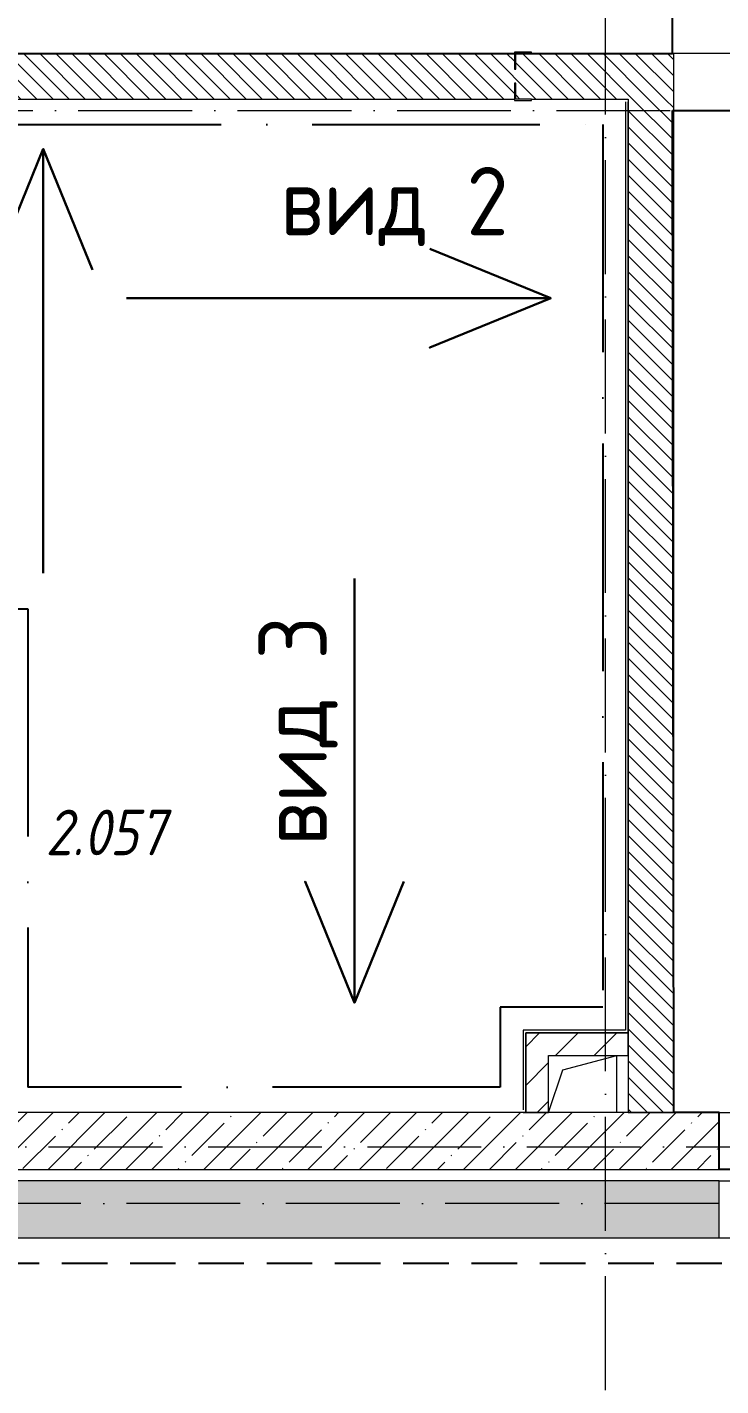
# Model space of a CAD drawing. Header units: millimetres. Extents: x -213536 to 1564669, y -45299 to 942238.
# Drawn here: x -190757 to -187710, y 194327 to 200293 of the extents above; entities that cross this region are included whole.
import ezdxf

# ---------------------------------------------------------------- set-up
doc = ezdxf.new("R2010")
doc.units = ezdxf.units.MM
for name, pattern in [('02 Штрихпунктирная _10 мм_', [1400, 1000, -200, 0, -200]), ('50_200_ШТРИХ_1Т_ш5_п1_п1_', [700, 500, -100, 0, -100]), ('Штрих короткий', [300, 150, -150]), ('Штриховая _2 мм - 1 мм_', [300, 200, -100])]:
    doc.linetypes.add(name, pattern=pattern)
for name, color, linetype, lineweight in [('0-1', 7, 'Continuous', 5), ('0-2', 7, 'Continuous', 9), ('Контуры', 7, 'Continuous', 9), ('Марки помещений', 7, 'Continuous', 9), ('Обобщенные модели', 7, 'Continuous', 9), ('Оси-2', 7, '50_200_ШТРИХ_1Т_ш5_п1_п1_', 9), ('Основные линии', 7, 'Continuous', 30), ('Перемычка-1', 7, 'Штрих короткий', 9), ('Стены-1', 7, 'Continuous', 13), ('Штриховка разреза-1', 7, 'Continuous', 9)]:
    doc.layers.add(name, color=color, linetype=linetype, lineweight=lineweight)
doc.layers.add('СТ-1_1', color=7, linetype='Штриховая _2 мм - 1 мм_', lineweight=90, true_color=0x888888)
doc.layers.add('СТ-2_1', color=1, linetype='02 Штрихпунктирная _10 мм_', lineweight=90, true_color=0xff0000)
doc.layers.get('0-2').off()
doc.styles.add('ISOCPEUR_I_2', font='isocpeui.ttf', dxfattribs={"width": 0.85, "height": 2.3})
doc.styles.add('СПДС', font='isocpeur.ttf', dxfattribs={"width": 0.9})
pattern_1 = [(135, (0, 0), (-35.35534, -35.35534), [])]
pattern_2 = [(45, (0, 0), (-114.04925, 114.04925), []), (45, (114.05, 0), (-114.04925, 114.04925), [201.612, -40.322, 3.353, -36.97])]
pattern_3 = [(45, (0, 0), (-84.8528, 84.8528), [])]

# ---------------------------------------------------------------- blocks, each defined once
blk = doc.blocks.new('Проем_Дверь_Прямоугольный - 2100х2400h_дверные проемы-26809651-АИ2_02_План отделки стен 2-го этажа _Часть 2_')
at = {"layer": 'Перемычка-1'}
for p, q in [((1050, 125), (-1050, 125)), ((1050, -125), (-1050, -125))]:
    blk.add_line(p, q, dxfattribs=at)
blk = doc.blocks.new('Фахверк_СКБ_Уголок - 200_3380-28509457-АИ2_02_План отделки стен 2-го этажа _Часть 2_')
at = {"layer": 'Обобщенные модели'}
for p, q in [((200, 156), (125, 156)), ((125, 156), (125, 81)), ((131, 81), (131, 150)), ((131, 150), (200, 150)), ((200, 150), (200, 156)), ((125, 81), (131, 81)), ((131, 19), (125, 19)), ((125, 19), (125, -56)), ((131, -50), (131, 19)), ((125, -56), (200, -56)), ((200, -50), (131, -50)), ((200, -56), (200, -50))]:
    blk.add_line(p, q, dxfattribs=at)
blk = doc.blocks.new('AR_Отверстие прямоугольное _в плите_ - AR_Отверстие прямоугольное _в плите_-V233-АИ2_02_План отделки стен 2-го этажа _Часть 2_')
at = {"layer": 'Обобщенные модели'}
for p, q in [((-87.5, 62.5), (150, 125)), ((150, -125), (150, 125)), ((-150, -125), (-87.5, 62.5))]:
    blk.add_line(p, q, dxfattribs=at)
blk = doc.blocks.new('0125-Р-ОО-Ш2-АР-о_23_10_2024_rvt-1-АИ2_02_План отделки стен 2-го этажа _Часть 2_')
at = {"layer": 'Штриховка разреза-1'}
h = blk.add_hatch(dxfattribs=at)
h.set_pattern_fill('FP_2', color=256, style=0, pattern_type=2)
h.set_pattern_definition(pattern_1)
h.paths.add_polyline_path([(22000, 16050), (22000, 16119), (22006, 16119), (22006, 16050), (22700, 16050), (22700, 16250), (22006, 16250), (22006, 16181), (22000, 16181), (22000, 16250), (19000, 16250), (19000, 16181), (18994, 16181), (18994, 16250), (16800, 16250), (16800, 16050), (18994, 16050), (18994, 16119), (19000, 16119), (19000, 16050), (20187, 16050)], flags=0)
h = blk.add_hatch(dxfattribs=at)
h.set_pattern_fill('FP_2', color=256, style=0, pattern_type=2)
h.set_pattern_definition(pattern_1)
h.paths.add_polyline_path([(22700, 11600), (22700, 16050), (22500, 16050), (22500, 11600)], flags=0)
h = blk.add_hatch(dxfattribs=at)
h.set_pattern_fill('FP_3', color=256, style=0, pattern_type=2)
h.set_pattern_definition(pattern_3)
h.paths.add_polyline_path([(22150, 11600), (22150, 11950), (22050, 11950), (22050, 11600)], flags=0)
h = blk.add_hatch(dxfattribs=at)
h.set_pattern_fill('FP_3', color=256, style=0, pattern_type=2)
h.set_pattern_definition(pattern_3)
h.paths.add_polyline_path([(22500, 11850), (22500, 11950), (22150, 11950), (22150, 11850)], flags=0)
h = blk.add_hatch(dxfattribs=at)
h.set_pattern_fill('FP_1', color=256, style=0, pattern_type=2)
h.set_pattern_definition(pattern_2)
h.paths.add_polyline_path([(25200, 11350), (25200, 11600), (25000, 11600), (25000, 11350)], flags=0)
h.paths.add_polyline_path([(22900, 11350), (22900, 11600), (15250, 11600), (15250, 11350), (20187, 11350)], flags=0)
h.paths.add_polyline_path([(13150, 11350), (13150, 11600), (12450, 11600), (12450, 11350), (12731.1, 11350)], flags=0)
h = blk.add_hatch(dxfattribs=at)
h.set_pattern_fill('FP_1', color=256, style=0, pattern_type=2)
h.set_pattern_definition(pattern_2)
h.paths.add_polyline_path([(25900, 11050), (25900, 11300), (25000, 11300), (25000, 11050)], flags=0)
h.paths.add_polyline_path([(22900, 11050), (22900, 11300), (15250, 11300), (15250, 11050), (20187, 11050)], flags=0)
h.paths.add_polyline_path([(12731.1, 11050), (13150, 11050), (13150, 11300), (11950, 11300), (11950, 11050)], flags=0)
h.paths.add_polyline_path([(7139.2, 11050), (7950, 11050), (7950, 11300), (400, 11300), (400, 11050), (5275.2, 11050)], flags=0)
at = {"layer": 'Контуры'}
blk.add_line((23700, 16250), (22700, 16250), dxfattribs=at)
at = {"layer": 'Стены-1'}
for p, q in [((22000, 16250), (19000, 16250)), ((22700, 16250), (22075, 16250)), ((22700, 16050), (22700, 16250)), ((19000, 16050), (22000, 16050)), ((22075, 16050), (22500, 16050)), ((22500, 16050), (22500, 11600)), ((22700, 11600), (22700, 16050)), ((22150, 11950), (22050, 11950)), ((22050, 11950), (22050, 11600)), ((22500, 11950), (22150, 11950)), ((22500, 11850), (22500, 11950)), ((22150, 11600), (22150, 11850)), ((22150, 11850), (22500, 11850)), ((22900, 11600), (19050, 11600)), ((22050, 11600), (22150, 11600)), ((22500, 11600), (22700, 11600)), ((22900, 11350), (22900, 11600)), ((15250, 11350), (22900, 11350)), ((22900, 11300), (15250, 11300)), ((22900, 11050), (22900, 11300)), ((15250, 11050), (22900, 11050))]:
    blk.add_line(p, q, dxfattribs=at)
at = {"layer": '0-2'}
for name, p in [('Фахверк_СКБ_Уголок - 200_3380-28509457-АИ2_02_План отделки стен 2-го этажа _Часть 2_', (21875, 16100)), ('AR_Отверстие прямоугольное _в плите_ - AR_Отверстие прямоугольное _в плите_-V233-АИ2_02_План отделки стен 2-го этажа _Часть 2_', (22300, 11725))]:
    blk.add_blockref(name, p, dxfattribs=at)
at = {"layer": '0-2', "rotation": 180}
for p in [(23950, 11475), (23950, 11175)]:
    blk.add_blockref('Проем_Дверь_Прямоугольный - 2100х2400h_дверные проемы-26809651-АИ2_02_План отделки стен 2-го этажа _Часть 2_', p, dxfattribs=at)
blk = doc.blocks.new('Оси1')
at = {"layer": 'Оси-2'}
for p, q in [((228645.6, 210594.5), (228645.6, 264395.4)), ((203926.8, 228815.2), (234645.6, 228815.2)), ((205196.8, 224265.2), (232045.6, 224265.2)), ((312453.9, 224015.2), (203926.8, 224015.2))]:
    blk.add_line(p, q, dxfattribs=at)

msp = doc.modelspace()

# ---------------------------------------------------------------- linework, layer by layer
for points in [[(-194517, 200177.3), (-187922.9, 200177.3), (-187922.9, 200529.4), (-194517, 200529.4)], [(-187922.9, 199927.3), (-185417, 199927.3), (-185417, 199677.3), (-185067, 199677.3), (-185067, 199477.3), (-184967, 199477.3), (-184967, 195777.3), (-185417, 195777.3), (-185417, 195277.3), (-187717, 195277.3), (-187717, 195527.3), (-187917, 195527.3)]]:
    msp.add_lwpolyline(points, close=True)
at = {"color": 1, "lineweight": 30}
for points in [[(-190686.9, 197895.4), (-190686.9, 199758.5), (-190903.8, 199226.8), (-190686.9, 199758.5), (-190469.9, 199226.8)], [(-190320.3, 199102.9), (-188457.2, 199102.9), (-188988.9, 198885.9), (-188457.2, 199102.9), (-188988.9, 199319.9)], [(-189319.5, 197872.7), (-189319.5, 196009.6), (-189536.4, 196541.3), (-189319.5, 196009.6), (-189102.5, 196541.3)]]:
    msp.add_lwpolyline(points, dxfattribs=at)
at = {"layer": 'СТ-1_1', "lineweight": 25}
msp.add_line((-210105, 194865.3), (-182579, 194865.3), dxfattribs=at)
at = {"layer": 'СТ-2_1', "lineweight": 25}
for p, q in [((-193705, 199865.3), (-188229, 199865.3)), ((-188229, 199865.3), (-188229, 195989.3)), ((-194305, 197739.3), (-190755, 197739.3)), ((-190755, 197739.3), (-190755, 195639.3)), ((-188229, 195989.3), (-188679, 195989.3)), ((-188679, 195989.3), (-188679, 195639.3)), ((-188679, 195639.3), (-190755, 195639.3))]:
    msp.add_line(p, q, dxfattribs=at)
at = {"layer": 'Стены-1'}
for p, q in [((-188129, 199965.3), (-188129, 195889.3)), ((-188117, 195877.3), (-188117, 199965.3)), ((-188129, 195889.3), (-188579, 195889.3)), ((-188579, 195889.3), (-188579, 195539.3)), ((-188567, 195877.3), (-188117, 195877.3)), ((-188567, 195527.3), (-188567, 195877.3)), ((-188579, 195527.3), (-188567, 195527.3))]:
    msp.add_line(p, q, dxfattribs=at)

# ---------------------------------------------------------------- block references
at = {"color": 2, "lineweight": 30}
msp.add_blockref('Оси1', (-416862.6, -28888), dxfattribs=at)
at = {"layer": '0-1'}
msp.add_blockref('0125-Р-ОО-Ш2-АР-о_23_10_2024_rvt-1-АИ2_02_План отделки стен 2-го этажа _Часть 2_', (-210617, 183927.3), dxfattribs=at)

# ---------------------------------------------------------------- texts
at = {"layer": 'Марки помещений', "color": 2, "insert": (-190676.4, 196857.1), "char_height": 200, "width": 785.654, "attachment_point": 1, "style": 'ISOCPEUR_I_2'}
msp.add_mtext('2.057', dxfattribs=at)
at = {"layer": 'Основные линии', "insert": (-189645.2, 199679), "char_height": 300, "attachment_point": 1, "style": 'СПДС'}
msp.add_mtext_dynamic_manual_height_columns('вид 2', width=1649.982, gutter_width=1678.4, heights=[0], dxfattribs=at)
at = {"layer": 'Основные линии', "insert": (-189741, 196698.9), "char_height": 300, "attachment_point": 1, "rotation": 90, "style": 'СПДС'}
msp.add_mtext_dynamic_manual_height_columns('вид 3', width=1580.432, gutter_width=1678.4, heights=[0], dxfattribs=at)

doc.saveas('drawing.dxf')
